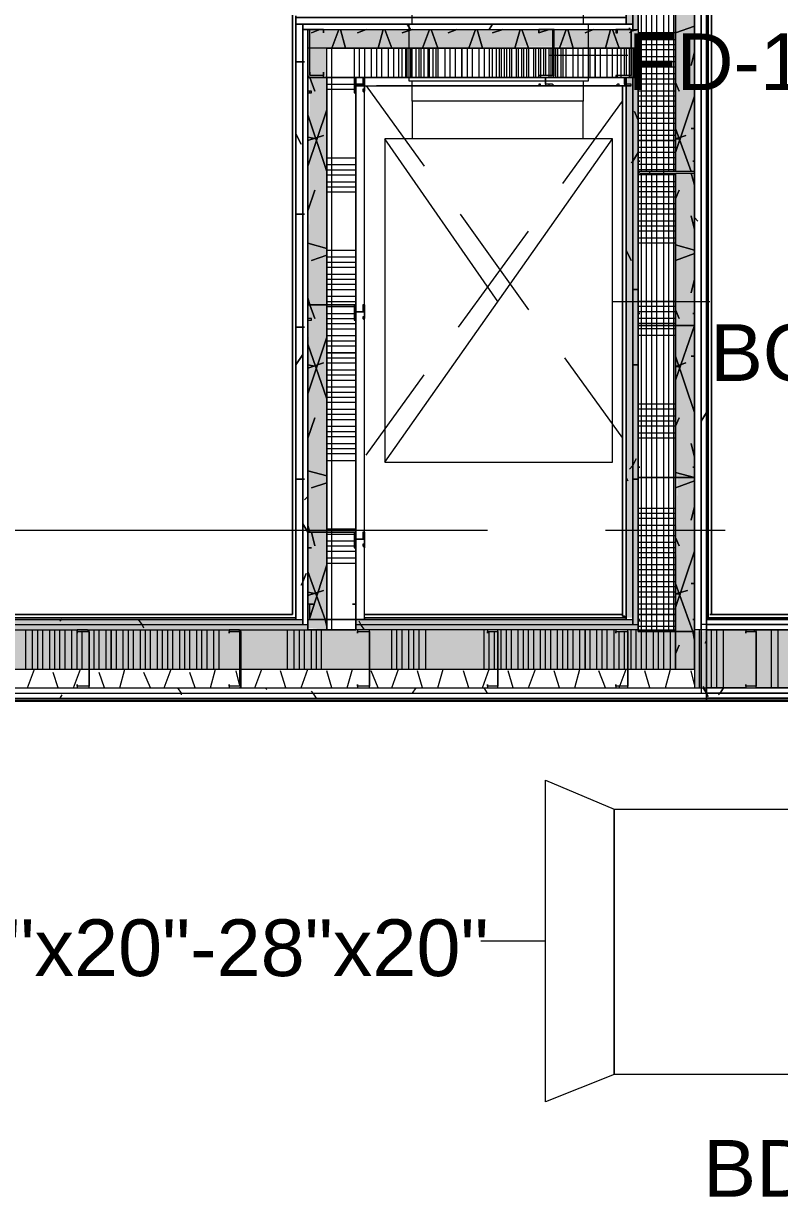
# Model space of a CAD drawing. Header units: metres. Extents: x -2 to 237, y -8 to 52.
# Drawn here: x 10.892 to 12.92, y 22.034 to 25.183 of the extents above; entities that cross this region are included whole.
import ezdxf

# ---------------------------------------------------------------- set-up
doc = ezdxf.new("R2010")
doc.units = ezdxf.units.M
doc.layers.add('HVAC - Ductos', color=5, linetype='Continuous', lineweight=0)
doc.layers.add('PDF2_Text', color=7, linetype='Continuous', lineweight=0)
doc.layers.add('PDF2_Geometry', color=7, linetype='Continuous', lineweight=0, true_color=0xaaaaaa)
doc.layers.add('PDF2_Solid Fills', color=7, linetype='Continuous', lineweight=0, true_color=0xffffff)
doc.styles.add('PDF Helvetica', font='')
doc.styles.get('PDF Helvetica').set_extended_font_data('Helvetica')

msp = doc.modelspace()

# ---------------------------------------------------------------- hatches: boundary and pattern name
at = {"layer": 'PDF2_Solid Fills', "lineweight": 0, "transparency": 33554559}
for points in [[(12.6412, 23.4512), (12.6917, 23.4512), (12.6917, 26.2305), (12.6412, 26.2305), (12.6412, 23.9649), (12.6458, 23.9649), (12.6412, 23.5521)], [(11.6612, 25.1161), (12.311, 25.1206), (12.3155, 25.1206), (12.5398, 25.1161), (12.5403, 25.1161), (12.5403, 25.1665), (11.6598, 25.1665), (11.6598, 25.1161)], [(11.6552, 23.5613), (11.7055, 23.5567), (11.7056, 23.5567), (11.7056, 25.1161), (11.6598, 25.1161)], [(10.7333, 23.4512), (12.6412, 23.4512), (12.6412, 23.5567), (12.5128, 23.5567), (12.4807, 23.5521), (12.4807, 23.5567), (11.0635, 23.5567), (11.036, 23.5521), (11.036, 23.5567), (10.7563, 23.5567), (10.7288, 23.5521), (10.7288, 23.5567), (4.5831, 23.5567), (4.5831, 23.4558), (4.684, 23.4558), (9.3941, 23.4512), (9.3941, 23.4558), (9.729, 23.4558), (9.729, 23.5154), (9.6647, 23.5154), (9.6647, 23.5246), (9.7335, 23.5246), (9.7335, 23.4512), (10.7242, 23.4558), (10.7288, 23.5246), (10.7975, 23.5246), (10.7333, 23.52)], [(13.5217, 23.5567), (13.2054, 23.5521), (13.2054, 23.5567), (13.1732, 23.5567), (12.8568, 23.5521), (12.8568, 23.5567), (12.8292, 23.5567), (12.6917, 23.5521), (12.6917, 23.4008), (13.8979, 23.4054), (14.2189, 23.4054), (14.2189, 23.5521), (13.5493, 23.5567)], [(12.8292, 23.5521), (12.8292, 23.5567), (12.7237, 23.5567), (12.7237, 23.4008), (13.8979, 23.4054), (14.2189, 23.4054), (14.2189, 23.5567), (13.2054, 23.5567), (13.1732, 23.5521), (13.1732, 23.5567), (12.8568, 23.5567)]]:
    msp.add_hatch(color=256, dxfattribs=at).paths.add_polyline_path(points)
h = msp.add_hatch(color=256, dxfattribs=at)
h.paths.add_polyline_path([(12.5082, 25.1803), (12.5265, 25.1803), (12.5265, 26.148), (12.5082, 26.148)])
h.paths.add_polyline_path([(12.5265, 25.0381), (12.5128, 25.0381), (12.5082, 25.0152), (12.5082, 23.5888), (12.5265, 23.5888)])
h = msp.add_hatch(color=256, dxfattribs=at)
h.paths.add_polyline_path([(12.5403, 25.1665), (12.5403, 26.1617), (12.5266, 26.1617), (12.5266, 25.1665)])
h.paths.add_polyline_path([(12.5403, 25.0381), (12.5266, 25.0381), (12.5266, 23.5705), (12.5403, 23.5705)])
h = msp.add_hatch(color=256, dxfattribs=at)
h.paths.add_polyline_path([(11.6414, 23.5705), (11.6414, 23.5842), (4.6473, 23.5842), (4.6473, 23.5705)])
h.paths.add_polyline_path([(11.7836, 23.5705), (12.5266, 23.5705), (12.5266, 23.5842), (11.7836, 23.5842)])
h = msp.add_hatch(color=256, dxfattribs=at)
h.paths.add_polyline_path([(11.6552, 23.5567), (11.6552, 23.5705), (4.6336, 23.5705), (4.6336, 23.5567)])
h.paths.add_polyline_path([(11.7836, 23.5705), (11.7836, 23.5567), (12.5403, 23.5567), (12.5403, 23.5705)])

# ---------------------------------------------------------------- linework, layer by layer
at = {"layer": 'HVAC - Ductos', "lineweight": 0}
for points in [[(12.3935, 26.1892), (12.3935, 25.1803), (11.935, 25.1803), (11.935, 26.1892)], [(12.4073, 25.1803), (11.9258, 25.1803), (11.9258, 25.0289), (12.4073, 25.0289)], [(12.2926, 23.1531), (12.4761, 23.0752), (12.4761, 22.3643), (12.2926, 22.2909)], [(14.7188, 22.3643), (12.4761, 22.3643), (12.4761, 23.0752), (14.7188, 23.0752)]]:
    msp.add_lwpolyline(points, close=True, dxfattribs=at)
for points in [[(11.935, 25.1803), (12.3935, 25.1803), (11.935, 25.1803)], [(12.3018, 25.0977), (12.5128, 25.0977)], [(12.3935, 25.0289), (12.3935, 24.9738), (11.935, 24.9738), (11.935, 25.0289)], [(12.3935, 24.873), (12.3935, 24.9738), (11.935, 24.9738), (11.935, 24.873)], [(12.4715, 24.4373), (12.7329, 24.4373)], [(12.2926, 22.722), (12.1184, 22.722)]]:
    msp.add_lwpolyline(points, dxfattribs=at)
at = {"layer": 'PDF2_Geometry', "lineweight": 0}
for points in [[(4.6611, 26.3314), (12.6917, 26.3314), (12.6917, 26.18), (12.6917, 23.4008), (12.71, 23.4008), (12.71, 26.3314), (12.6962, 26.3314), (12.71, 26.3314), (12.7237, 26.3314), (14.9252, 26.3314), (14.9573, 26.3314), (15.0077, 26.3314), (15.0077, 26.3635), (15.0077, 26.4552), (15.0077, 26.8588), (15.0077, 27.267), (15.0077, 27.6706), (15.0077, 27.8357), (14.9573, 27.8357), (14.9389, 27.8357), (14.9252, 27.8357), (14.8243, 27.8357), (14.8243, 27.9366)], [(12.7237, 23.3732), (12.7237, 26.3635), (12.7237, 23.3732)], [(12.6412, 24.7813), (12.6412, 24.373), (12.6412, 23.9649), (12.6412, 23.5567), (12.6412, 23.5888), (12.6412, 23.9649), (12.6412, 24.373), (12.6412, 24.7813), (12.6412, 24.373), (12.6412, 23.9649), (12.6412, 23.5521), (12.6412, 23.4512), (12.6917, 23.4512), (12.6917, 26.18), (12.6917, 26.2305), (12.6412, 26.2305), (11.5634, 26.2305), (11.1919, 26.2305), (11.5634, 26.2305), (12.6917, 26.2305), (12.6917, 26.3314), (4.6336, 26.3314), (4.6336, 26.2305), (4.6336, 26.3314)], [(12.7237, 23.387), (14.2189, 23.387), (15.1224, 23.387), (15.1224, 23.4008), (15.1224, 23.5888), (15.1224, 26.3314), (15.1224, 26.3451)], [(12.6412, 24.7858), (12.6412, 25.194), (12.6412, 26.0149), (12.6412, 26.18), (12.6412, 26.2305)], [(4.6611, 26.18), (12.5403, 26.18), (12.5403, 26.1617), (12.5403, 26.148), (12.5403, 25.1665), (12.5403, 25.1161), (12.5403, 25.0381), (12.5403, 23.5888), (12.5403, 23.5705), (12.5403, 23.5567), (11.7836, 23.5567), (11.7056, 23.5567), (11.6552, 23.5567), (11.6552, 23.5705), (11.6552, 23.5888), (11.6552, 25.0152), (11.6552, 25.1161), (11.6552, 25.1665), (12.5082, 25.1665), (12.5266, 25.1665), (12.5403, 25.1665), (12.5403, 25.1161)], [(12.5403, 26.18), (12.5403, 23.5567), (12.6412, 23.5567)], [(12.5495, 24.7858), (12.5495, 25.194), (12.5495, 26.0149), (12.5495, 26.18)], [(12.5632, 24.7858), (12.5632, 25.194), (12.5632, 26.0149), (12.5632, 26.18)], [(12.577, 24.7858), (12.577, 25.194), (12.577, 26.0149), (12.577, 26.18)], [(12.5907, 24.7858), (12.5907, 25.194), (12.5907, 26.0149), (12.5907, 26.18)], [(12.6091, 23.5567), (12.6091, 23.9649), (12.6091, 24.373), (12.6091, 24.7858), (12.6091, 25.194), (12.6091, 26.0149), (12.6091, 26.18)], [(12.6229, 24.7858), (12.6229, 25.194), (12.6229, 26.0149), (12.6229, 26.18)], [(12.6366, 24.7858), (12.6366, 25.194), (12.6366, 26.0149), (12.6366, 26.18)], [(12.6917, 26.18), (12.6917, 26.148), (12.6917, 23.5888), (12.6917, 23.5567)], [(14.9252, 26.148), (12.7237, 26.148), (12.7237, 26.1617), (12.7237, 26.148), (12.7237, 26.1754), (12.7237, 26.148), (12.7237, 23.5888), (12.7237, 23.5567), (12.7237, 23.4008), (12.7237, 23.3686), (12.7237, 23.4008)], [(11.623, 25.1803), (11.623, 25.1986), (11.623, 23.5888), (11.623, 25.2032), (11.623, 25.1986), (12.5082, 25.1986), (11.623, 25.1986), (12.5082, 25.1986), (11.623, 25.1986), (12.5082, 25.1986), (12.5082, 26.148), (12.5082, 25.1986), (12.5082, 26.1434), (12.5082, 25.1986), (12.5082, 26.148), (4.4593, 26.148), (12.5082, 26.148), (4.6657, 26.148)], [(4.5831, 25.3775), (4.5831, 25.6985), (4.5831, 26.0745), (4.5831, 26.148), (4.4776, 26.148), (4.4776, 23.5842), (4.4776, 26.148), (4.4639, 26.148), (4.4639, 23.387), (12.6917, 23.387), (12.71, 23.387)], [(4.6473, 23.5705), (11.6414, 23.5705), (11.6414, 23.5842), (11.6414, 23.5888), (11.6414, 25.0152), (11.6414, 25.1665), (11.6414, 25.1803), (12.5082, 25.1803), (12.5266, 25.1803), (12.5266, 26.148), (12.5266, 26.1617), (4.6611, 26.1617)], [(14.2189, 23.5842), (12.7237, 23.5842), (12.7237, 23.5705), (12.71, 23.5705), (12.71, 23.5888), (12.71, 26.148), (12.71, 26.1617), (12.7237, 26.1617), (14.9252, 26.1617)], [(12.7237, 23.5842), (12.7237, 23.5888), (12.7237, 26.148), (12.7237, 23.5888), (14.1822, 23.5888), (12.7237, 23.5888)], [(14.9114, 26.0333), (14.9114, 26.1342), (14.9114, 26.0333), (14.9114, 26.1342), (12.7375, 26.1342), (12.7375, 23.598), (12.7375, 26.1388), (12.7375, 23.598), (14.1684, 23.598), (12.7375, 23.598), (12.7375, 26.1342), (14.9114, 26.1342), (14.916, 26.1388), (14.9206, 26.1434), (14.9252, 26.148), (14.9252, 26.0745)], [(4.6611, 23.5842), (11.623, 23.5842), (11.623, 23.5888), (11.623, 25.1986)], [(11.6139, 25.2078), (11.6139, 23.598), (11.6139, 25.2078), (11.6139, 23.598), (11.6139, 25.2078)], [(11.623, 25.1986), (11.623, 23.5888), (11.623, 25.1986), (11.623, 25.1803), (11.623, 25.0152), (11.623, 23.5888), (11.623, 25.1986), (11.623, 23.5888), (11.623, 25.2032)], [(11.623, 25.1986), (11.623, 25.1803), (11.623, 25.0152)], [(11.623, 23.5888), (11.623, 25.1986), (11.623, 23.5888)], [(11.7836, 23.6255), (11.7836, 25.0381), (11.7056, 25.0381), (11.7056, 24.4281), (11.7056, 23.8181), (11.7056, 23.5842), (11.7056, 23.5567), (11.7836, 23.5567), (11.7836, 23.5842), (11.8065, 23.5842), (11.8065, 25.0152), (11.7836, 25.0152), (11.7836, 23.6255), (11.7836, 25.0152), (11.7836, 25.0381), (12.5082, 25.0381), (12.5266, 25.0381), (12.5403, 25.0381), (12.5403, 25.1161), (12.522, 25.1161), (12.5082, 25.1161), (12.3155, 25.1161), (12.522, 25.1161), (12.5403, 25.1161), (12.5403, 25.0381), (11.7056, 25.0381), (11.7056, 25.1161), (12.311, 25.1161), (11.6552, 25.1161), (11.6552, 25.1665), (12.5403, 25.1665), (12.5403, 25.1161), (12.522, 25.1161), (12.3155, 25.1161)], [(12.6412, 25.1573), (12.5403, 25.1573)], [(12.311, 25.1527), (12.3155, 25.1527)], [(12.6412, 25.139), (12.5403, 25.139)], [(12.6412, 25.1252), (12.5403, 25.1252)], [(11.7836, 23.5842), (11.7836, 23.5705), (11.7836, 23.5567), (11.7056, 23.5567), (11.7056, 23.5842), (11.7056, 23.5888), (11.7056, 23.8181), (11.7056, 24.4281), (11.7056, 25.0152), (11.7056, 25.0381), (11.7056, 25.1161), (12.311, 25.1161)], [(12.6412, 25.1115), (12.5403, 25.1115)], [(12.6412, 25.0931), (12.5403, 25.0931)], [(12.6412, 25.0793), (12.5403, 25.0793)], [(12.6412, 25.0656), (12.5403, 25.0656)], [(11.8065, 23.5888), (11.8065, 23.5842), (11.7836, 23.5842), (11.8065, 23.5842), (12.5082, 23.5842), (12.5082, 23.5888), (12.5082, 25.0152), (12.5082, 25.0381), (12.5082, 25.0152), (12.5082, 23.5888), (12.5036, 23.5934), (12.499, 23.5934), (12.499, 23.598), (12.499, 25.0152), (12.499, 23.598)], [(11.7836, 23.5705), (12.5266, 23.5705), (12.5266, 23.5842), (12.5266, 23.5888), (12.5266, 25.0381)], [(12.6412, 25.0472), (12.5403, 25.0472)], [(12.6412, 25.0335), (12.5403, 25.0335)], [(11.6598, 24.9968), (11.6598, 25.0014)], [(11.779, 25.0014), (11.7836, 25.0014)], [(11.8019, 25.0243), (11.8065, 25.0243)], [(12.3798, 23.5888), (11.8065, 23.5888), (12.5082, 23.5888), (12.5082, 25.0152), (12.5082, 23.5888), (12.5082, 25.0152), (12.5082, 23.5888), (12.5082, 25.0152)], [(11.8111, 25.0152), (11.967, 24.7996)], [(12.3018, 25.0152), (12.3018, 25.0197)], [(12.5082, 23.5888), (12.5082, 25.0152), (12.5082, 23.5888)], [(12.6412, 25.0197), (12.5403, 25.0197)], [(12.6412, 25.0014), (12.5403, 25.0014)], [(12.3385, 24.7537), (12.499, 24.9738)], [(12.6412, 24.9876), (12.5403, 24.9876)], [(12.6412, 24.9738), (12.5403, 24.9738)], [(12.6412, 24.9601), (12.5403, 24.9601)], [(12.6412, 24.9418), (12.5403, 24.9418)], [(12.6412, 24.928), (12.5403, 24.928)], [(12.6412, 24.9142), (12.5403, 24.9142)], [(4.5831, 24.8776), (4.5831, 24.4693), (4.5831, 24.0612), (4.5831, 23.5567), (4.6336, 23.5567), (11.6552, 23.5567), (11.7056, 23.5567)], [(12.6412, 24.8959), (12.5403, 24.8959)], [(12.6412, 24.8821), (12.5403, 24.8821)], [(12.6412, 24.85), (12.5403, 24.85)], [(12.6412, 24.8363), (12.5403, 24.8363)], [(12.6412, 24.8225), (12.5403, 24.8225)], [(12.6412, 24.8041), (12.5403, 24.8041)], [(12.6412, 24.7904), (12.5403, 24.7904)], [(12.5495, 23.5567), (12.5495, 23.9649), (12.5495, 24.373), (12.5495, 24.7813)], [(12.5632, 23.5567), (12.5632, 23.9649), (12.5632, 24.373), (12.5632, 24.7813)], [(12.577, 23.5567), (12.577, 23.9649), (12.577, 24.373), (12.577, 24.7813)], [(12.5907, 23.5567), (12.5907, 23.9649), (12.5907, 24.373), (12.5907, 24.7813)], [(12.6229, 23.5567), (12.6229, 23.9649), (12.6229, 24.373), (12.6229, 24.7813)], [(12.6366, 23.5567), (12.6366, 23.9649), (12.6366, 24.373), (12.6366, 24.7813)], [(12.6412, 24.7767), (12.5403, 24.7767)], [(12.6412, 24.7583), (12.5403, 24.7583)], [(12.6412, 24.7445), (12.5403, 24.7445)], [(12.6412, 24.7308), (12.5403, 24.7308)], [(12.6412, 24.717), (12.5403, 24.717)], [(12.6412, 24.6987), (12.5403, 24.6987)], [(12.6412, 24.6849), (12.5403, 24.6849)], [(12.0633, 24.6712), (12.2468, 24.4143)], [(12.6412, 24.6712), (12.5403, 24.6712)], [(12.6412, 24.6528), (12.5403, 24.6528)], [(12.0587, 24.3685), (12.2468, 24.6253)], [(12.6412, 24.639), (12.5403, 24.639)], [(12.6412, 24.6253), (12.5403, 24.6253)], [(12.6412, 24.607), (12.5403, 24.607)], [(12.6412, 24.5932), (12.5403, 24.5932)], [(12.6412, 24.4373), (12.5403, 24.4373)], [(12.6412, 24.4235), (12.5403, 24.4235)], [(12.6412, 24.4097), (12.5403, 24.4097)], [(12.6412, 24.3914), (12.5403, 24.3914)], [(12.6412, 24.3776), (12.5403, 24.3776)], [(12.6412, 24.3639), (12.5403, 24.3639)], [(12.6412, 24.3456), (12.5403, 24.3456)], [(12.3431, 24.2859), (12.499, 24.0704)], [(11.8111, 24.0245), (11.967, 24.2401)], [(12.6412, 24.1621), (12.5403, 24.1621)], [(12.6412, 24.1483), (12.5403, 24.1483)], [(12.6412, 24.1299), (12.5403, 24.1299)], [(12.6412, 24.1162), (12.5403, 24.1162)], [(12.6412, 24.1025), (12.5403, 24.1025)], [(12.6412, 24.0842), (12.5403, 24.0842)], [(12.6412, 24.0704), (12.5403, 24.0704)], [(12.6412, 23.8823), (12.5403, 23.8823)], [(12.6412, 23.8685), (12.5403, 23.8685)], [(12.6412, 23.8548), (12.5403, 23.8548)], [(12.6412, 23.8365), (12.5403, 23.8365)], [(12.1367, 23.8227), (10.8663, 23.8227)], [(12.7742, 23.8227), (12.4532, 23.8227)], [(12.6412, 23.8227), (12.5403, 23.8227)], [(12.6412, 23.809), (12.5403, 23.809)], [(12.6412, 23.7906), (12.5403, 23.7906)], [(12.6412, 23.7768), (12.5403, 23.7768)], [(12.6412, 23.7631), (12.5403, 23.7631)], [(12.6412, 23.7493), (12.5403, 23.7493)], [(12.6412, 23.731), (12.5403, 23.731)], [(12.6412, 23.7172), (12.5403, 23.7172)], [(12.6412, 23.7034), (12.5403, 23.7034)], [(12.6412, 23.6851), (12.5403, 23.6851)], [(12.6412, 23.6714), (12.5403, 23.6714)], [(12.6412, 23.6576), (12.5403, 23.6576)], [(12.6412, 23.6438), (12.5403, 23.6438)], [(12.6412, 23.6255), (12.5403, 23.6255)], [(9.7244, 23.5888), (4.6657, 23.5888), (9.7244, 23.5888), (10.7333, 23.5888), (11.623, 23.5888), (10.7333, 23.5888), (11.623, 23.5888), (10.7333, 23.5888), (10.7333, 23.5934), (10.7333, 23.598), (11.6139, 23.598), (10.7333, 23.598), (10.7333, 23.5934), (10.7333, 23.5888)], [(12.6412, 23.6117), (12.5403, 23.6117)], [(14.1822, 23.5888), (12.7237, 23.5888), (14.1822, 23.5888)], [(14.1822, 23.5888), (12.7237, 23.5888), (14.1822, 23.5888)], [(14.2189, 23.5705), (12.7237, 23.5705), (12.7237, 23.5842), (12.7237, 23.5888), (12.7237, 23.5567)], [(10.7288, 23.4512), (11.0681, 23.4512), (11.4717, 23.4512), (11.8203, 23.4512), (12.1642, 23.4512), (12.5128, 23.4512), (12.6412, 23.4512), (12.6412, 23.5521), (12.6412, 23.4512)], [(10.8984, 23.4512), (10.8984, 23.5567)], [(10.9168, 23.4512), (10.9168, 23.5567)], [(10.9305, 23.4512), (10.9305, 23.5567)], [(10.9443, 23.4512), (10.9443, 23.5567)], [(10.9626, 23.4512), (10.9626, 23.5567)], [(10.9764, 23.4512), (10.9764, 23.5567)], [(10.9902, 23.4512), (10.9902, 23.5567)], [(11.0039, 23.4512), (11.0039, 23.5567)], [(11.0222, 23.4512), (11.0222, 23.5567)], [(11.036, 23.4512), (11.036, 23.5567)], [(11.0497, 23.4512), (11.0497, 23.5521)], [(11.0819, 23.4512), (11.0819, 23.5567)], [(11.0957, 23.4512), (11.0957, 23.5567)], [(11.1139, 23.4512), (11.1139, 23.5567)], [(11.1415, 23.4512), (11.1415, 23.5567)], [(11.1599, 23.4512), (11.1599, 23.5567)], [(11.1736, 23.4512), (11.1736, 23.5567)], [(11.1874, 23.4512), (11.1874, 23.5567)], [(11.2057, 23.4512), (11.2057, 23.5567)], [(11.2194, 23.4512), (11.2194, 23.5567)], [(11.2332, 23.4512), (11.2332, 23.5567)], [(11.2516, 23.4512), (11.2516, 23.5567)], [(11.2653, 23.4512), (11.2653, 23.5567)], [(11.2791, 23.4512), (11.2791, 23.5567)], [(11.2928, 23.4512), (11.2928, 23.5567)], [(11.3112, 23.4512), (11.3112, 23.5567)], [(11.3249, 23.4512), (11.3249, 23.5567)], [(11.3387, 23.4512), (11.3387, 23.5567)], [(11.3571, 23.4512), (11.3571, 23.5567)], [(11.3708, 23.4512), (11.3708, 23.5567)], [(11.3846, 23.4512), (11.3846, 23.5567)], [(11.4029, 23.4512), (11.4029, 23.5567)], [(11.4167, 23.4512), (11.4167, 23.5567)], [(11.6001, 23.4512), (11.6001, 23.5567)], [(11.6185, 23.4512), (11.6185, 23.5567)], [(11.6322, 23.4512), (11.6322, 23.5567)], [(11.646, 23.4512), (11.646, 23.5567)], [(11.6643, 23.4512), (11.6643, 23.5567)], [(11.6781, 23.4512), (11.6781, 23.5567)], [(11.6919, 23.4512), (11.6919, 23.5567)], [(11.8799, 23.4512), (11.8799, 23.5567)], [(11.8936, 23.4512), (11.8936, 23.5567)], [(11.9074, 23.4512), (11.9074, 23.5567)], [(11.9258, 23.4512), (11.9258, 23.5567)], [(11.9395, 23.4512), (11.9395, 23.5567)], [(11.9533, 23.4512), (11.9533, 23.5567)], [(11.9716, 23.4512), (11.9716, 23.5567)], [(12.1275, 23.4512), (12.1275, 23.5567)], [(12.1413, 23.4512), (12.1413, 23.5521)], [(12.155, 23.4512), (12.155, 23.5521)], [(12.1734, 23.4512), (12.1734, 23.5567)], [(12.1872, 23.4512), (12.1872, 23.5567)], [(12.2009, 23.4512), (12.2009, 23.5567)], [(12.2192, 23.4512), (12.2192, 23.5567)], [(12.233, 23.4512), (12.233, 23.5567)], [(12.2468, 23.4512), (12.2468, 23.5567)], [(12.2606, 23.4512), (12.2606, 23.5567)], [(12.2789, 23.4512), (12.2789, 23.5567)], [(12.2926, 23.4512), (12.2926, 23.5567)], [(12.3064, 23.4512), (12.3064, 23.5567)], [(12.3247, 23.4512), (12.3247, 23.5567)], [(12.3385, 23.4512), (12.3385, 23.5567)], [(12.3523, 23.4512), (12.3523, 23.5567)], [(12.3661, 23.4512), (12.3661, 23.5567)], [(12.3844, 23.4512), (12.3844, 23.5567)], [(12.4119, 23.4512), (12.4119, 23.5567)], [(12.4302, 23.4512), (12.4302, 23.5567)], [(12.444, 23.4512), (12.444, 23.5567)], [(12.4578, 23.4512), (12.4578, 23.5567)], [(12.4761, 23.4512), (12.4761, 23.5567)], [(12.4898, 23.4512), (12.4898, 23.5521)], [(12.5036, 23.4512), (12.5036, 23.5521)], [(12.522, 23.4512), (12.522, 23.5567)], [(12.5357, 23.4512), (12.5357, 23.5567)], [(12.6412, 23.5796), (12.5403, 23.5796)], [(12.6412, 23.5659), (12.5403, 23.5659)], [(12.5495, 23.4512), (12.5495, 23.5521)], [(12.5632, 23.4512), (12.5632, 23.5521)], [(12.5816, 23.4512), (12.5816, 23.5521)], [(12.5953, 23.4512), (12.5953, 23.5521)], [(12.6091, 23.4512), (12.6091, 23.5521)], [(12.6275, 23.4512), (12.6275, 23.5521)], [(14.2189, 23.5567), (12.7237, 23.5567), (12.71, 23.5567), (12.6917, 23.5567), (12.6917, 23.4512), (12.6917, 23.4008), (12.71, 23.4008), (12.7237, 23.4008), (12.8292, 23.4008), (12.7237, 23.4008), (12.7237, 23.5567), (14.2189, 23.5567)], [(12.7054, 23.4008), (12.7054, 23.5567)], [(12.7375, 23.4008), (12.7375, 23.5567)], [(12.7513, 23.4008), (12.7513, 23.5567)], [(12.7696, 23.4008), (12.7696, 23.5567)], [(12.898, 23.4008), (12.898, 23.5567)], [(12.9164, 23.4008), (12.9164, 23.5567)], [(4.4593, 23.3686), (12.7237, 23.3686), (14.2189, 23.3686), (15.1407, 23.3686), (17.2412, 23.3686), (17.2412, 23.4787), (17.1678, 23.4787)], [(10.7563, 23.4008), (11.036, 23.4008)], [(11.0635, 23.4008), (11.4442, 23.4008)], [(11.4717, 23.4008), (11.7881, 23.4008)], [(11.8203, 23.4008), (12.1367, 23.4008)], [(12.1642, 23.4008), (12.4807, 23.4008)], [(12.5128, 23.4008), (12.6917, 23.4008)], [(12.8292, 23.4008), (12.7237, 23.4008), (12.7237, 23.387), (14.2189, 23.387), (14.2189, 23.4008), (14.2189, 23.387), (15.1224, 23.387), (15.1224, 23.4008), (15.104, 23.4008)], [(12.8568, 23.4008), (13.1732, 23.4008)], [(4.4593, 23.3732), (12.6917, 23.3732), (12.71, 23.3732), (12.7237, 23.3732), (12.7237, 23.3686), (14.2189, 23.3686), (15.1407, 23.3686), (15.1407, 23.3641), (14.2189, 23.3641), (12.7237, 23.3641), (10.7333, 23.3641), (10.7333, 23.3686), (12.7237, 23.3686), (12.7237, 23.3732), (14.2189, 23.3732), (15.1407, 23.3732), (15.1407, 23.387), (17.2412, 23.387)]]:
    msp.add_lwpolyline(points, dxfattribs=at)
for points in [[(12.71, 26.3451), (12.71, 23.387), (12.7237, 23.387), (12.7237, 26.3451)], [(12.6412, 24.7858), (12.6412, 25.194), (12.6412, 26.0149), (12.6412, 26.18), (12.6412, 26.2305), (12.6412, 26.18), (12.6412, 26.148), (12.6412, 26.0149), (12.6412, 25.194)], [(11.623, 23.5888), (4.6657, 23.5888), (4.6657, 26.148), (12.5082, 26.148), (12.5082, 25.1986), (11.623, 25.1986), (11.623, 25.0152)], [(12.5082, 26.148), (12.5082, 25.1803), (12.5266, 25.1803), (12.5266, 26.148)], [(12.5403, 25.1665), (12.5403, 26.1617), (12.5266, 26.1617), (12.5266, 25.1665)], [(12.7237, 26.148), (14.9252, 26.148), (14.9252, 23.5888), (14.2189, 23.5888), (12.7237, 23.5888)], [(12.7283, 23.5888), (14.1547, 23.5888), (12.7283, 23.5888), (12.7283, 26.148), (12.7283, 23.5888), (12.7283, 26.148)], [(12.7237, 26.0745), (12.7237, 23.6576)], [(12.5082, 25.1986), (11.623, 25.1986), (11.623, 25.1803), (12.5082, 25.1803), (12.5082, 25.1986), (11.623, 25.1986)], [(11.623, 25.1803), (11.623, 23.5842), (11.6414, 23.5842), (11.6414, 25.1803)], [(11.6414, 25.1665), (12.5266, 25.1665), (12.5266, 25.1803), (11.6414, 25.1803)], [(11.6552, 23.5705), (11.6552, 25.1665), (11.6414, 25.1665), (11.6414, 23.5705)], [(11.6964, 25.1665), (11.6964, 25.1573), (11.6964, 25.1665), (11.6598, 25.1665), (11.6552, 25.1665), (11.6552, 25.0427), (11.6598, 25.0381), (11.6964, 25.0381), (11.6964, 25.0427), (11.6964, 25.0518), (11.6964, 25.0427), (11.6598, 25.0427), (11.6598, 25.1665)], [(12.2743, 25.0381), (12.2926, 25.0381), (12.2926, 25.0197), (12.2926, 25.0152), (12.311, 25.0152), (12.2743, 25.0152), (12.2789, 25.0152), (12.2789, 25.0197), (12.2743, 25.0197), (12.2743, 25.0152), (12.311, 25.0152), (12.3155, 25.0152), (12.311, 25.0197), (12.2926, 25.0197), (12.2926, 25.0381), (12.311, 25.0381), (12.3155, 25.0427), (12.3155, 25.1665), (12.311, 25.1665), (12.2743, 25.1665), (12.2743, 25.1573), (12.2743, 25.1665), (12.311, 25.1665), (12.311, 25.0427), (12.2743, 25.0427)], [(12.4807, 25.0381), (12.5036, 25.0381), (12.5036, 25.0197), (12.5036, 25.0152), (12.522, 25.0152), (12.4853, 25.0152), (12.4898, 25.0152), (12.4898, 25.0197), (12.4853, 25.0197), (12.4807, 25.0152), (12.4853, 25.0152), (12.522, 25.0152), (12.522, 25.0197), (12.5036, 25.0197), (12.5036, 25.0381), (12.522, 25.0381), (12.522, 25.0427), (12.522, 25.1665), (12.4853, 25.1665), (12.4807, 25.1665), (12.4807, 25.1573), (12.4853, 25.1573), (12.4853, 25.1665), (12.522, 25.1665), (12.522, 25.0427), (12.4807, 25.0427)], [(11.7056, 23.5567), (11.7056, 23.5842), (11.7056, 23.8181), (11.7056, 24.4281), (11.7056, 25.0381), (11.7056, 25.1161), (11.6552, 25.1161), (11.6552, 23.5567)], [(11.7836, 24.9968), (11.7836, 25.0197), (11.8019, 25.0197), (11.8065, 25.0197), (11.8065, 25.0381), (11.8065, 25.0014), (11.8065, 25.006), (11.8019, 25.006), (11.8019, 25.0014), (11.8065, 24.9968), (11.8065, 25.0014), (11.8065, 25.0381), (11.8019, 25.0381), (11.8019, 25.0197), (11.7836, 25.0197), (11.7836, 25.0381), (11.779, 25.0381), (11.6552, 25.0381), (11.6552, 25.0014), (11.6552, 24.9968), (11.6643, 24.9968), (11.6643, 25.0014), (11.6552, 25.0014), (11.6552, 25.0381), (11.779, 25.0381), (11.779, 24.9968)], [(11.7836, 25.0152), (12.5082, 25.0152), (12.5082, 25.0381), (11.7836, 25.0381)], [(12.5266, 23.5842), (12.5266, 25.0381), (12.5082, 25.0381), (12.5082, 23.5842)], [(12.5266, 25.0381), (12.5266, 23.5705), (12.5403, 23.5705), (12.5403, 25.0381)], [(12.499, 23.598), (12.499, 23.5934), (12.5036, 23.5934), (12.5082, 23.5888), (12.5082, 25.0152), (12.5082, 23.5888), (11.8065, 23.5888), (12.5082, 23.5888), (12.5036, 23.5934), (12.499, 23.5934), (12.499, 23.598), (11.8065, 23.598), (12.499, 23.598), (12.499, 25.0152)], [(11.8065, 25.0152), (12.5082, 25.0152), (12.5082, 23.5888), (11.8065, 23.5888)], [(12.4944, 25.0152), (11.8386, 25.0152)], [(12.5403, 24.8684), (12.6412, 24.8684)], [(12.5403, 24.8133), (12.5403, 24.7858), (12.5449, 24.7813), (12.6917, 24.7813), (12.6917, 24.7858), (12.6917, 24.8133), (12.6871, 24.8133), (12.6917, 24.8133), (12.6917, 24.7858), (12.5449, 24.7858), (12.5403, 24.7858), (12.5403, 24.8133), (12.5449, 24.8133)], [(11.7836, 24.3868), (11.7836, 24.4097), (11.8019, 24.4097), (11.8065, 24.4097), (11.8065, 24.4281), (11.8065, 24.3914), (11.8065, 24.396), (11.8019, 24.396), (11.8019, 24.3914), (11.8065, 24.3868), (11.8065, 24.3914), (11.8065, 24.4281), (11.8019, 24.4281), (11.8019, 24.4097), (11.7836, 24.4097), (11.7836, 24.4281), (11.779, 24.4281), (11.6552, 24.4281), (11.6552, 24.3914), (11.6552, 24.3868), (11.6643, 24.3868), (11.6643, 24.3914), (11.6552, 24.3914), (11.6552, 24.4281), (11.779, 24.4281), (11.779, 24.3868)], [(12.5403, 24.4051), (12.5403, 24.373), (12.5449, 24.373), (12.6917, 24.373), (12.6917, 24.4051), (12.6871, 24.4051), (12.6917, 24.4051), (12.6917, 24.373), (12.5449, 24.373), (12.5403, 24.373), (12.5403, 24.4051), (12.5449, 24.4051)], [(12.5403, 23.9924), (12.5403, 23.9649), (12.5449, 23.9649), (12.6917, 23.9649), (12.6917, 23.9924), (12.6871, 23.9924), (12.6917, 23.9924), (12.6917, 23.9649), (12.5449, 23.9649), (12.5403, 23.9649), (12.5403, 23.9924), (12.5449, 23.9924)], [(11.7836, 23.7768), (11.7836, 23.7998), (11.8019, 23.7998), (11.8065, 23.7998), (11.8065, 23.8181), (11.8065, 23.7814), (11.8065, 23.7768), (11.8065, 23.7814), (11.8065, 23.786), (11.8019, 23.786), (11.8019, 23.7814), (11.8065, 23.7768), (11.8065, 23.7814), (11.8065, 23.8181), (11.8019, 23.8181), (11.8019, 23.7998), (11.7836, 23.7998), (11.7836, 23.8181), (11.779, 23.8181), (11.6552, 23.8181), (11.6552, 23.7814), (11.6552, 23.7768), (11.6643, 23.7768), (11.6552, 23.7768), (11.6552, 23.7814), (11.6552, 23.8181), (11.779, 23.8181), (11.779, 23.7768)], [(11.6598, 23.6255), (11.6689, 23.6255), (11.6598, 23.6255), (11.6552, 23.6255), (11.6552, 23.5842), (11.6598, 23.5842), (11.7836, 23.5842), (11.7836, 23.6255), (11.7744, 23.6255), (11.7836, 23.6255), (11.7836, 23.5842), (11.6598, 23.5842)], [(12.5403, 23.598), (12.6412, 23.598)], [(12.5403, 23.5842), (12.5403, 23.5521), (12.5449, 23.5521), (12.6917, 23.5521), (12.6917, 23.5842), (12.6871, 23.5842), (12.6917, 23.5842), (12.6917, 23.5521), (12.5449, 23.5521), (12.5403, 23.5521), (12.5403, 23.5842), (12.5449, 23.5842)], [(14.2189, 23.5842), (14.2189, 23.5888), (12.7237, 23.5888), (12.7237, 23.5842)], [(14.2189, 23.5705), (14.2189, 23.5842), (12.7237, 23.5842), (12.7237, 23.5705)], [(12.7329, 23.598), (14.173, 23.598)], [(11.036, 23.4008), (11.0635, 23.4008), (11.0681, 23.4008), (11.0681, 23.4054), (11.0681, 23.5521), (11.0635, 23.5567), (11.036, 23.5567), (11.036, 23.5475), (11.036, 23.5521), (11.0635, 23.5521), (11.0681, 23.5521), (11.0681, 23.4054), (11.0635, 23.4054), (11.036, 23.4054), (11.036, 23.41)], [(11.1277, 23.5567), (11.1277, 23.4512)], [(11.4442, 23.4008), (11.4717, 23.4008), (11.4763, 23.4054), (11.4763, 23.5521), (11.4717, 23.5521), (11.4717, 23.5567), (11.4442, 23.5567), (11.4442, 23.5475), (11.4442, 23.5521), (11.4717, 23.5521), (11.4717, 23.4054), (11.4442, 23.4054), (11.4442, 23.41)], [(11.7881, 23.4008), (11.8203, 23.4008), (11.8203, 23.4054), (11.8203, 23.5521), (11.8203, 23.5567), (11.7881, 23.5567), (11.7881, 23.5475), (11.7881, 23.5521), (11.8203, 23.5521), (11.8203, 23.4054), (11.7881, 23.4054), (11.7881, 23.41)], [(12.1367, 23.4008), (12.1642, 23.4008), (12.1642, 23.4054), (12.1642, 23.5521), (12.1642, 23.5567), (12.1367, 23.5567), (12.1367, 23.5475), (12.1367, 23.5521), (12.1642, 23.5521), (12.1642, 23.4054), (12.1367, 23.4054), (12.1367, 23.41)], [(12.3981, 23.5567), (12.3981, 23.4512)], [(12.4807, 23.4008), (12.5128, 23.4008), (12.5128, 23.4054), (12.5128, 23.5521), (12.5128, 23.5567), (12.4807, 23.5567), (12.4807, 23.5475), (12.4807, 23.5521), (12.5128, 23.5521), (12.5128, 23.4054), (12.4807, 23.4054), (12.4807, 23.41)], [(14.2189, 23.5567), (14.2189, 23.5705), (12.7237, 23.5705), (12.7237, 23.5567)], [(12.8292, 23.4008), (12.8568, 23.4008), (12.8568, 23.4054), (12.8568, 23.5521), (12.8568, 23.5567), (12.8292, 23.5567), (12.8292, 23.5475), (12.8292, 23.5521), (12.8568, 23.5521), (12.8568, 23.4054), (12.8292, 23.4054), (12.8292, 23.41)], [(12.8568, 23.4008), (13.1732, 23.4008)], [(14.2189, 23.3732), (14.2189, 23.387), (12.7237, 23.387), (12.7237, 23.3732)], [(14.2189, 23.3686), (14.2189, 23.3732), (12.7237, 23.3732), (12.7237, 23.3686)], [(14.2189, 23.3686), (14.2189, 23.3641), (12.7237, 23.3641), (12.7237, 23.3686)]]:
    msp.add_lwpolyline(points, close=True, dxfattribs=at)
at = {"layer": 'PDF2_Geometry', "color": 254, "lineweight": 0, "true_color": 0xdddddd}
for points in [[(11.6873, 25.1665), (11.6643, 25.1573)], [(11.7377, 25.1665), (11.7193, 25.1161)], [(11.7423, 25.1665), (11.7561, 25.1161)], [(11.8111, 25.1665), (11.7881, 25.1573)], [(11.857, 25.1665), (11.8432, 25.1161)], [(11.8616, 25.1665), (11.8799, 25.1161)], [(11.935, 25.1665), (11.9074, 25.1573)], [(11.9808, 25.1665), (11.9624, 25.1161)], [(11.9854, 25.1665), (12.0037, 25.1161)], [(12.0541, 25.1665), (12.0312, 25.1573)], [(12.1047, 25.1665), (12.0863, 25.1161)], [(12.1092, 25.1665), (12.123, 25.1161)], [(12.178, 25.1665), (12.1504, 25.1573)], [(12.2238, 25.1665), (12.2101, 25.1161)], [(12.2284, 25.1665), (12.2468, 25.1161)], [(12.3018, 25.1665), (12.2743, 25.1573)], [(12.3477, 25.1665), (12.3293, 25.1161)], [(12.3523, 25.1665), (12.3661, 25.1161)], [(12.421, 25.1665), (12.3981, 25.1573)], [(12.4669, 25.1665), (12.4532, 25.1161)], [(12.4715, 25.1665), (12.4898, 25.1161)], [(12.5403, 25.1665), (12.522, 25.1619), (12.5174, 25.1573), (12.522, 25.1619)], [(12.6917, 25.1757), (12.6412, 25.1573)], [(12.6917, 25.1069), (12.6825, 25.0701)], [(11.6552, 25.0564), (11.6552, 25.0518)], [(11.6598, 25.0518), (11.6598, 25.0427)], [(11.6598, 25.0381), (11.6735, 25.0014)], [(12.6412, 25.0243), (12.6504, 25.0014)], [(12.6917, 24.9876), (12.6412, 24.8363)], [(11.7056, 24.9509), (11.6552, 24.7996)], [(11.6552, 24.9372), (11.7056, 24.7858)], [(11.6964, 24.8821), (11.6552, 24.8684)], [(11.6552, 24.8776), (11.6781, 24.873)], [(12.6412, 24.9005), (12.6825, 24.7858)], [(12.6687, 24.8821), (12.6412, 24.873), (12.655, 24.873), (12.6412, 24.873)], [(12.6825, 24.9005), (12.6917, 24.9005)], [(12.6825, 24.7813), (12.6917, 24.7491)], [(11.6735, 24.7354), (11.6552, 24.6803)], [(12.6504, 24.7354), (12.6412, 24.7124)], [(11.7056, 24.6666), (11.7056, 24.662)], [(12.6825, 24.6666), (12.6917, 24.6299)], [(11.6552, 24.5932), (11.7056, 24.5794)], [(11.7056, 24.5611), (11.6643, 24.5473)], [(12.6412, 24.5886), (12.6917, 24.5748)], [(12.6917, 24.5657), (12.6412, 24.5473)], [(12.6917, 24.4969), (12.6825, 24.4602)], [(11.7056, 24.4648), (11.7056, 24.4602)], [(11.6552, 24.4465), (11.6598, 24.4281), (11.6735, 24.3914), (11.6598, 24.4281)], [(12.6412, 24.4143), (12.6504, 24.3914)], [(12.6917, 24.373), (12.6412, 24.2263)], [(11.7056, 24.341), (11.6552, 24.1896)], [(11.6552, 24.3226), (11.7056, 24.1759)], [(12.6412, 24.2905), (12.6917, 24.1391)], [(12.6825, 24.2905), (12.6917, 24.2905)], [(11.6964, 24.2722), (11.6552, 24.2584)], [(11.6552, 24.2676), (11.6781, 24.263)], [(12.6687, 24.2722), (12.6412, 24.263), (12.655, 24.263), (12.6412, 24.263)], [(11.6735, 24.1254), (11.6552, 24.0704)], [(12.6504, 24.1254), (12.6412, 24.1025)], [(11.7056, 24.0566), (11.7056, 24.052)], [(12.6825, 24.0566), (12.6917, 24.0199)], [(11.6552, 23.9832), (11.7056, 23.9694)], [(12.6412, 23.9786), (12.6917, 23.9649)], [(11.7056, 23.9511), (11.6643, 23.9374)], [(12.6917, 23.9557), (12.6412, 23.9374)], [(12.6917, 23.8869), (12.6825, 23.8502)], [(11.6552, 23.8365), (11.6598, 23.8181)], [(11.7056, 23.8548), (11.7056, 23.8502)], [(11.6643, 23.8181), (11.6735, 23.7814)], [(12.6412, 23.8044), (12.6504, 23.7814)], [(12.6917, 23.7677), (12.6412, 23.6163)], [(11.6552, 23.7126), (11.701, 23.5842), (11.7056, 23.5659), (11.701, 23.5842)], [(11.7056, 23.731), (11.6598, 23.5888)], [(12.6412, 23.6805), (12.6871, 23.5521), (12.6917, 23.5292), (12.6871, 23.5521)], [(12.6825, 23.6805), (12.6917, 23.6805)], [(11.6964, 23.6622), (11.6552, 23.6484)], [(11.6552, 23.6576), (11.6781, 23.653)], [(12.6733, 23.6622), (12.6412, 23.653), (12.655, 23.653), (12.6412, 23.653)], [(11.6552, 23.5842), (11.6552, 23.5796)], [(12.6504, 23.5154), (12.6412, 23.4925)]]:
    msp.add_lwpolyline(points, close=True, dxfattribs=at)
at = {"layer": 'PDF2_Geometry', "color": 254, "lineweight": 0, "true_color": 0xeaeaea}
for points in [[(11.9212, 25.1803), (11.9304, 25.1665)], [(12.1413, 25.1665), (12.1504, 25.1803)], [(12.5174, 25.1711), (12.5174, 25.1665)], [(12.0679, 25.0381), (12.0679, 25.1161)], [(12.4256, 25.1161), (12.4256, 25.0381)], [(11.6414, 25.0793), (11.623, 25.0793), (11.6414, 25.0793), (11.646, 25.0793)], [(12.5357, 25.0335), (12.5403, 25.0381)], [(12.5312, 24.9464), (12.5403, 24.9234)], [(11.623, 24.8867), (11.6368, 24.8592)], [(12.5266, 24.8133), (12.5403, 24.8363), (12.5266, 24.8133), (12.522, 24.8087)], [(11.6414, 24.6712), (11.623, 24.6712), (11.6414, 24.6712), (11.646, 24.6712)], [(12.6917, 24.662), (12.7008, 24.6528)], [(12.5082, 24.5748), (12.522, 24.5473)], [(12.5403, 24.4693), (12.5266, 24.4693)], [(11.6414, 24.3685), (11.623, 24.3685), (11.6414, 24.3685), (11.646, 24.3685)], [(11.623, 24.2676), (11.6414, 24.2951), (11.6414, 24.2996), (11.6414, 24.2951)], [(11.7836, 24.2996), (11.7056, 24.2996)], [(12.5403, 24.2676), (12.5266, 24.2676)], [(12.71, 24.1116), (12.71, 24.1162), (12.7237, 24.1391), (12.71, 24.1162)], [(12.5266, 23.997), (12.5357, 24.0154), (12.5266, 23.997), (12.5174, 23.9878)], [(11.6414, 23.9603), (11.623, 23.9603), (11.6414, 23.9603), (11.646, 23.9603)], [(12.5082, 23.9649), (12.5128, 23.9557)], [(12.5403, 23.9603), (12.5266, 23.9603)], [(11.646, 23.9053), (11.6552, 23.9145)], [(11.6414, 23.8411), (11.6552, 23.8181)], [(11.6368, 23.676), (11.6414, 23.6851), (11.6506, 23.708), (11.6414, 23.6851)], [(12.7605, 23.387), (12.7696, 23.4008), (12.7605, 23.387), (12.7559, 23.3824)]]:
    msp.add_lwpolyline(points, close=True, dxfattribs=at)
for points in [[(11.7193, 23.5567), (11.7193, 25.0381), (11.7193, 25.1161)], [(11.779, 25.1161), (11.779, 25.0381)], [(11.7927, 25.1161), (11.7927, 25.0381)], [(11.8065, 25.1161), (11.8065, 25.0381)], [(11.8249, 25.1161), (11.8249, 25.0381)], [(11.8386, 25.1161), (11.8386, 25.0381)], [(11.8524, 25.1161), (11.8524, 25.0381)], [(11.8707, 25.1161), (11.8707, 25.0381)], [(11.8844, 25.1161), (11.8844, 25.0381)], [(11.8982, 25.1161), (11.8982, 25.0381)], [(11.9074, 25.0381), (11.9074, 25.1161)], [(11.9166, 25.1161), (11.9166, 25.0381)], [(11.9212, 25.0381), (11.9212, 25.1161)], [(11.9304, 25.1161), (11.9304, 25.0381)], [(11.935, 25.0381), (11.935, 25.1161)], [(11.9441, 25.1161), (11.9441, 25.0381)], [(11.9533, 25.0381), (11.9533, 25.1161)], [(11.9578, 25.1161), (11.9578, 25.0381)], [(11.967, 25.0381), (11.967, 25.1161)], [(11.9762, 25.1161), (11.9762, 25.0381)], [(11.9808, 25.0381), (11.9808, 25.1161)], [(11.9899, 25.1161), (11.9899, 25.0381)], [(11.9991, 25.0381), (11.9991, 25.1161)], [(12.0037, 25.1161), (12.0037, 25.0381)], [(12.0221, 25.1161), (12.0221, 25.0381)], [(12.0358, 25.1161), (12.0358, 25.0381)], [(12.0495, 25.1161), (12.0495, 25.0381)], [(12.0817, 25.1161), (12.0817, 25.0381)], [(12.0955, 25.1161), (12.0955, 25.0381)], [(12.1138, 25.1161), (12.1138, 25.0381)], [(12.1275, 25.1161), (12.1275, 25.0381)], [(12.1413, 25.1161), (12.1413, 25.0381)], [(12.1504, 25.0381), (12.1504, 25.1161)], [(12.1596, 25.1161), (12.1596, 25.0381)], [(12.1688, 25.0381), (12.1688, 25.1161)], [(12.1734, 25.1161), (12.1734, 25.0381)], [(12.1826, 25.0381), (12.1826, 25.1161)], [(12.1872, 25.1161), (12.1872, 25.0381)], [(12.1964, 25.0381), (12.1964, 25.1161)], [(12.2009, 25.1161), (12.2009, 25.0381)], [(12.2147, 25.0381), (12.2147, 25.1161)], [(12.2192, 25.1161), (12.2192, 25.0381)], [(12.2284, 25.0381), (12.2284, 25.1161)], [(12.233, 25.1161), (12.233, 25.0381)], [(12.2422, 25.0381), (12.2422, 25.1161)], [(12.2468, 25.1161), (12.2468, 25.0381)], [(12.2606, 25.0381), (12.2606, 25.1161)], [(12.2651, 25.1161), (12.2651, 25.0381)], [(12.2743, 25.0381), (12.2743, 25.1161)], [(12.2789, 25.1161), (12.2789, 25.0381)], [(12.2881, 25.0427), (12.2881, 25.1161)], [(12.2926, 25.1161), (12.2926, 25.0427)], [(12.3018, 25.0381), (12.3018, 25.1161)], [(12.3064, 25.1161), (12.3064, 25.0381)], [(12.3201, 25.0381), (12.3201, 25.1161)], [(12.3247, 25.1161), (12.3247, 25.0381)], [(12.3339, 25.0381), (12.3339, 25.1161)], [(12.3385, 25.1161), (12.3385, 25.0381)], [(12.3477, 25.0381), (12.3477, 25.1161)], [(12.3661, 25.0381), (12.3661, 25.1161)], [(12.3798, 25.0381), (12.3798, 25.1161)], [(12.3935, 25.0381), (12.3935, 25.1161)], [(12.4119, 25.0381), (12.4119, 25.1161)], [(12.4394, 25.0381), (12.4394, 25.1161)], [(12.4578, 25.0381), (12.4578, 25.1161)], [(12.4715, 25.0381), (12.4715, 25.1161)], [(12.4853, 25.0381), (12.4853, 25.1161)], [(12.4944, 25.1161), (12.4944, 25.0381)], [(12.5036, 25.0427), (12.5036, 25.1161)], [(12.5082, 25.1161), (12.5082, 25.0427)], [(12.5174, 25.0381), (12.5174, 25.1161)], [(12.5266, 25.1161), (12.5266, 25.0381)], [(12.5312, 25.0381), (12.5312, 25.1161)], [(11.7056, 25.0381), (11.7836, 25.0381)], [(11.7056, 25.0197), (11.779, 25.0197)], [(11.7056, 25.006), (11.7836, 25.006)], [(11.7056, 24.8225), (11.7836, 24.8225)], [(11.7056, 24.8041), (11.7836, 24.8041)], [(11.7056, 24.7904), (11.7836, 24.7904)], [(11.7056, 24.7767), (11.7836, 24.7767)], [(11.7056, 24.7583), (11.7836, 24.7583)], [(11.7056, 24.7445), (11.7836, 24.7445)], [(11.7056, 24.7308), (11.7836, 24.7308)], [(11.7056, 24.5748), (11.7836, 24.5748)], [(11.7056, 24.5565), (11.7836, 24.5565)], [(11.7056, 24.5427), (11.7836, 24.5427)], [(11.7056, 24.529), (11.7836, 24.529)], [(11.7056, 24.5107), (11.7836, 24.5107)], [(11.7056, 24.4969), (11.7836, 24.4969)], [(11.7056, 24.4831), (11.7836, 24.4831)], [(11.7056, 24.4693), (11.7836, 24.4693)], [(11.7056, 24.451), (11.7836, 24.451)], [(11.7056, 24.4373), (11.7836, 24.4373)], [(11.7056, 24.4235), (11.7836, 24.4235)], [(11.7056, 24.4051), (11.779, 24.4051)], [(11.7056, 24.3914), (11.7836, 24.3914)], [(11.7056, 24.3776), (11.7836, 24.3776)], [(11.7056, 24.3639), (11.7836, 24.3639)], [(11.7056, 24.3456), (11.7836, 24.3456)], [(11.7056, 24.3318), (11.7836, 24.3318)], [(11.7056, 24.318), (11.7836, 24.318)], [(11.7056, 24.2859), (11.7836, 24.2859)], [(11.7056, 24.2722), (11.7836, 24.2722)], [(11.7056, 24.2538), (11.7836, 24.2538)], [(11.7056, 24.2401), (11.7836, 24.2401)], [(11.7056, 24.2263), (11.7836, 24.2263)], [(11.7056, 24.2079), (11.7836, 24.2079)], [(11.7056, 24.1942), (11.7836, 24.1942)], [(11.7056, 24.1805), (11.7836, 24.1805)], [(11.7056, 24.1667), (11.7836, 24.1667)], [(11.7056, 24.1483), (11.7836, 24.1483)], [(11.7056, 24.1345), (11.7836, 24.1345)], [(11.7056, 24.1208), (11.7836, 24.1208)], [(11.7056, 24.1025), (11.7836, 24.1025)], [(11.7056, 24.0887), (11.7836, 24.0887)], [(11.7056, 24.075), (11.7836, 24.075)], [(11.7056, 24.0566), (11.7836, 24.0566)], [(11.7056, 24.0428), (11.7836, 24.0428)], [(11.7056, 24.0291), (11.7836, 24.0291)], [(11.7056, 24.0108), (11.7836, 24.0108)], [(11.7056, 23.8273), (11.7836, 23.8273)], [(11.7056, 23.8135), (11.7836, 23.8135)], [(11.7056, 23.7952), (11.779, 23.7952)], [(11.7056, 23.7814), (11.7836, 23.7814)], [(11.7056, 23.7677), (11.7836, 23.7677)], [(11.7056, 23.7493), (11.7836, 23.7493)], [(11.7056, 23.7356), (11.7836, 23.7356)], [(10.9948, 23.5842), (10.9902, 23.5796)], [(11.2148, 23.5613), (11.2103, 23.5705), (11.2011, 23.5842)], [(11.8065, 23.5567), (11.7973, 23.5705), (11.7927, 23.5796)], [(12.7237, 23.5292), (12.7192, 23.52)], [(11.3158, 23.3824), (11.3158, 23.387), (11.3066, 23.4008)], [(11.5451, 23.3962), (11.5405, 23.4008)], [(11.9441, 23.4008), (11.935, 23.387)], [(12.1367, 23.387), (12.1275, 23.4008)], [(12.7146, 23.4054), (12.7237, 23.387), (12.7283, 23.3778), (12.7237, 23.387), (12.7146, 23.4008)], [(10.9948, 23.3824), (10.9902, 23.3732)], [(11.6781, 23.3732), (11.6689, 23.387), (11.6643, 23.3916)]]:
    msp.add_lwpolyline(points, dxfattribs=at)
at = {"layer": 'PDF2_Geometry', "color": 8, "lineweight": 0, "true_color": 0x808080}
for points in [[(12.1642, 24.4373), (11.8616, 24.873), (11.8616, 24.0062), (12.4715, 24.873), (11.8616, 24.873)], [(11.8616, 24.0062), (12.4715, 24.0062), (12.4715, 24.873)]]:
    msp.add_lwpolyline(points, dxfattribs=at)
at = {"layer": 'PDF2_Geometry', "color": 254, "lineweight": 0, "true_color": 0xd2d2d2}
for points in [[(12.5724, 24.7813), (12.5724, 24.7858)], [(11.7515, 23.5842), (11.7561, 23.5842)], [(12.8522, 23.5521), (12.8522, 23.5567)]]:
    msp.add_lwpolyline(points, dxfattribs=at)
at = {"layer": 'PDF2_Geometry', "color": 254, "lineweight": 0, "true_color": 0xdddddd}
for points in [[(10.903, 23.4008), (10.9214, 23.4512)], [(10.9856, 23.4008), (10.9718, 23.442)], [(11.0268, 23.4008), (11.0451, 23.4512)], [(11.1094, 23.4008), (11.0957, 23.442)], [(11.1507, 23.4008), (11.1644, 23.4512)], [(11.2332, 23.4008), (11.2148, 23.442)], [(11.2699, 23.4008), (11.2882, 23.4512)], [(11.3525, 23.4008), (11.3387, 23.442)], [(11.3937, 23.4008), (11.4075, 23.4512)], [(11.4717, 23.41), (11.4625, 23.4466)], [(11.513, 23.4008), (11.5313, 23.4512)], [(11.5955, 23.4008), (11.5818, 23.4466)], [(11.6368, 23.4008), (11.6552, 23.4512)], [(11.7193, 23.4008), (11.7056, 23.4466)], [(11.7607, 23.4008), (11.7744, 23.4512)], [(11.8432, 23.4008), (11.8249, 23.4466)], [(11.8799, 23.4008), (11.8982, 23.4512)], [(11.9624, 23.4008), (11.9487, 23.4466)], [(12.0037, 23.4008), (12.0175, 23.4512)], [(12.0863, 23.4008), (12.0725, 23.4466)], [(12.123, 23.4008), (12.1413, 23.4512)], [(12.2055, 23.4008), (12.1918, 23.4466)], [(12.2468, 23.4008), (12.2651, 23.4512)], [(12.3293, 23.4008), (12.3155, 23.4466)], [(12.3706, 23.4008), (12.3844, 23.4512)], [(12.4532, 23.4008), (12.4348, 23.4466)], [(12.4898, 23.4008), (12.5082, 23.4512)], [(12.5724, 23.4008), (12.5586, 23.4466)], [(12.6137, 23.4008), (12.6275, 23.4512)], [(12.6917, 23.41), (12.6825, 23.4466)], [(11.4763, 23.4008), (11.4763, 23.4054)]]:
    msp.add_lwpolyline(points, dxfattribs=at)

# ---------------------------------------------------------------- texts
at = {"layer": 'PDF2_Text', "lineweight": 0, "char_height": 0.15205, "attachment_point": 4, "style": 'PDF Helvetica'}
for s, insert in [('FD-18"x12"-18"x12"', (12.5134, 25.0787)), ('BOD-17.46', (12.7335, 24.299)), ('34"x20"-28"x20"', (10.61, 22.7029)), ('BD-28"x20"-28"x20"', (12.7152, 22.1113))]:
    msp.add_mtext(s, dxfattribs=dict(at, insert=insert))

doc.saveas('drawing.dxf')
